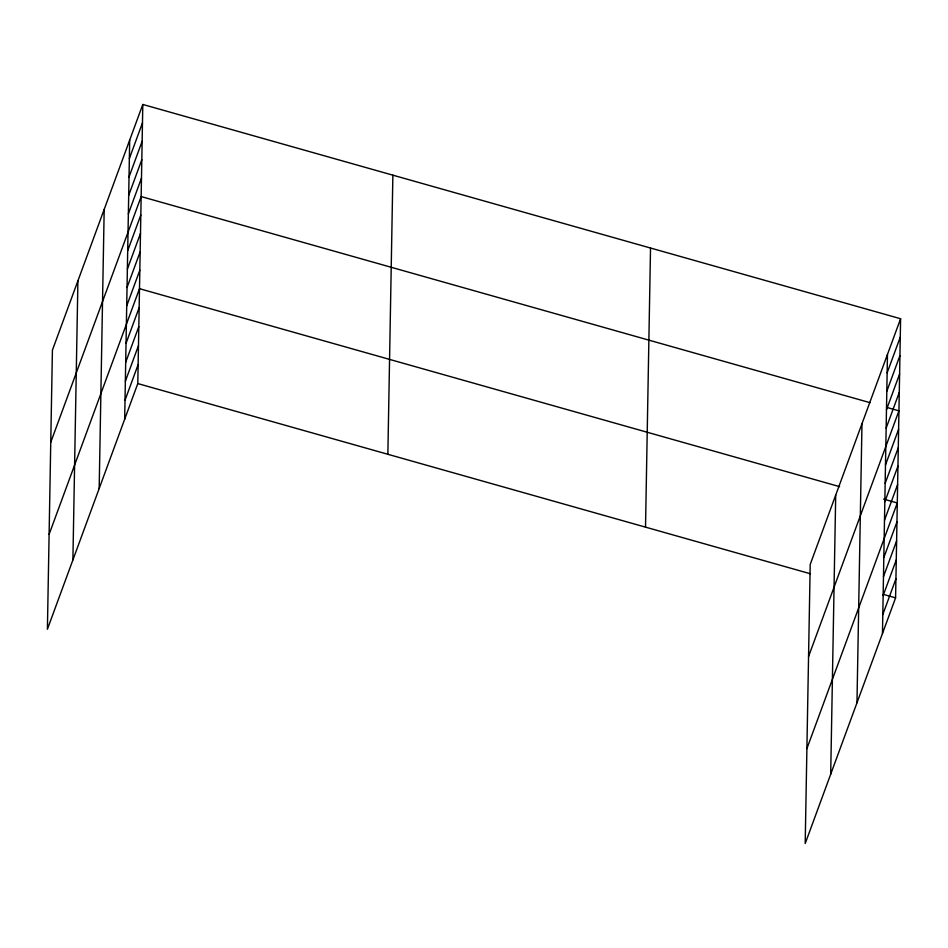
<?xml version="1.0" encoding="UTF-8"?>
<svg xmlns="http://www.w3.org/2000/svg" width="948" height="948" viewBox="0 0 948 948"><rect width="100%" height="100%" fill="white"/><g stroke="black" fill="none" stroke-linecap="round" stroke-linejoin="round"><path stroke-width="1.42" d="M72.901 559.948L77.914 280.845M99.173 488.552L104.185 209.437M124.674 419.241L129.686 140.138M142.804 104.458L52.413 350.144L47.4 629.259L137.792 383.573L142.804 104.458L900.6 318.741L895.587 597.856L805.196 843.542L810.208 564.427L900.6 318.741M387.862 454.282L392.875 175.179M645.517 527.147L650.529 248.032M830.697 774.232L835.709 495.129M856.968 702.835L861.981 423.72M882.458 633.525L887.47 354.422M129.355 158.553L142.473 122.885M129.023 176.98L142.141 141.299M128.691 195.395L141.809 159.726M128.359 213.821L141.489 178.141M50.754 442.254L141.157 196.568L870.086 402.687M127.696 250.663L140.825 214.995M127.364 269.078L140.494 233.409M127.032 287.505L140.162 251.836M126.7 305.92L139.83 270.251M49.106 534.364L139.498 288.678L839.584 486.644M126.037 343.33L139.155 307.65M125.693 362.302L138.811 326.633M125.349 381.286L138.479 345.617M125.006 400.269L138.135 364.589M887.138 372.837L900.268 337.168M886.818 391.263L899.936 355.583M886.487 409.678L899.605 374.01M886.155 428.105L899.273 392.425M808.549 656.537L898.941 410.851L886.581 407.356M885.491 464.947L898.609 429.266M885.159 483.361L898.289 447.693M884.828 501.788L897.957 466.12M884.496 520.203L897.626 484.535M806.902 748.636L897.294 502.961L883.548 499.075M883.82 557.614L896.95 521.933M883.489 576.585L896.607 540.917M883.145 595.569L896.263 559.901M882.801 614.553L895.931 578.873M137.792 383.573L810.398 573.765M883.216 594.36L895.587 597.856"/></g></svg>
